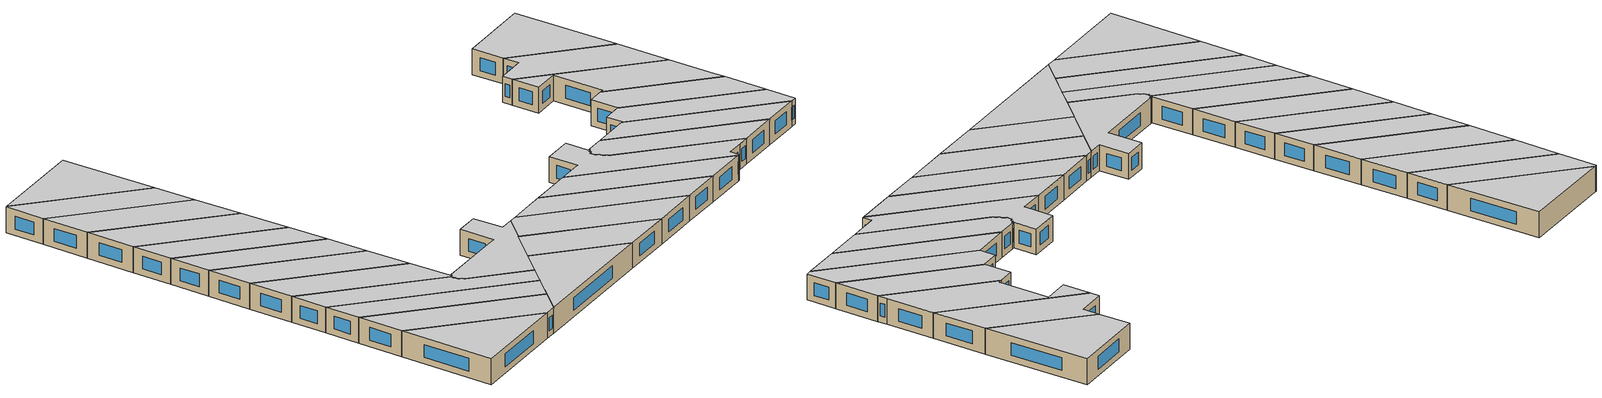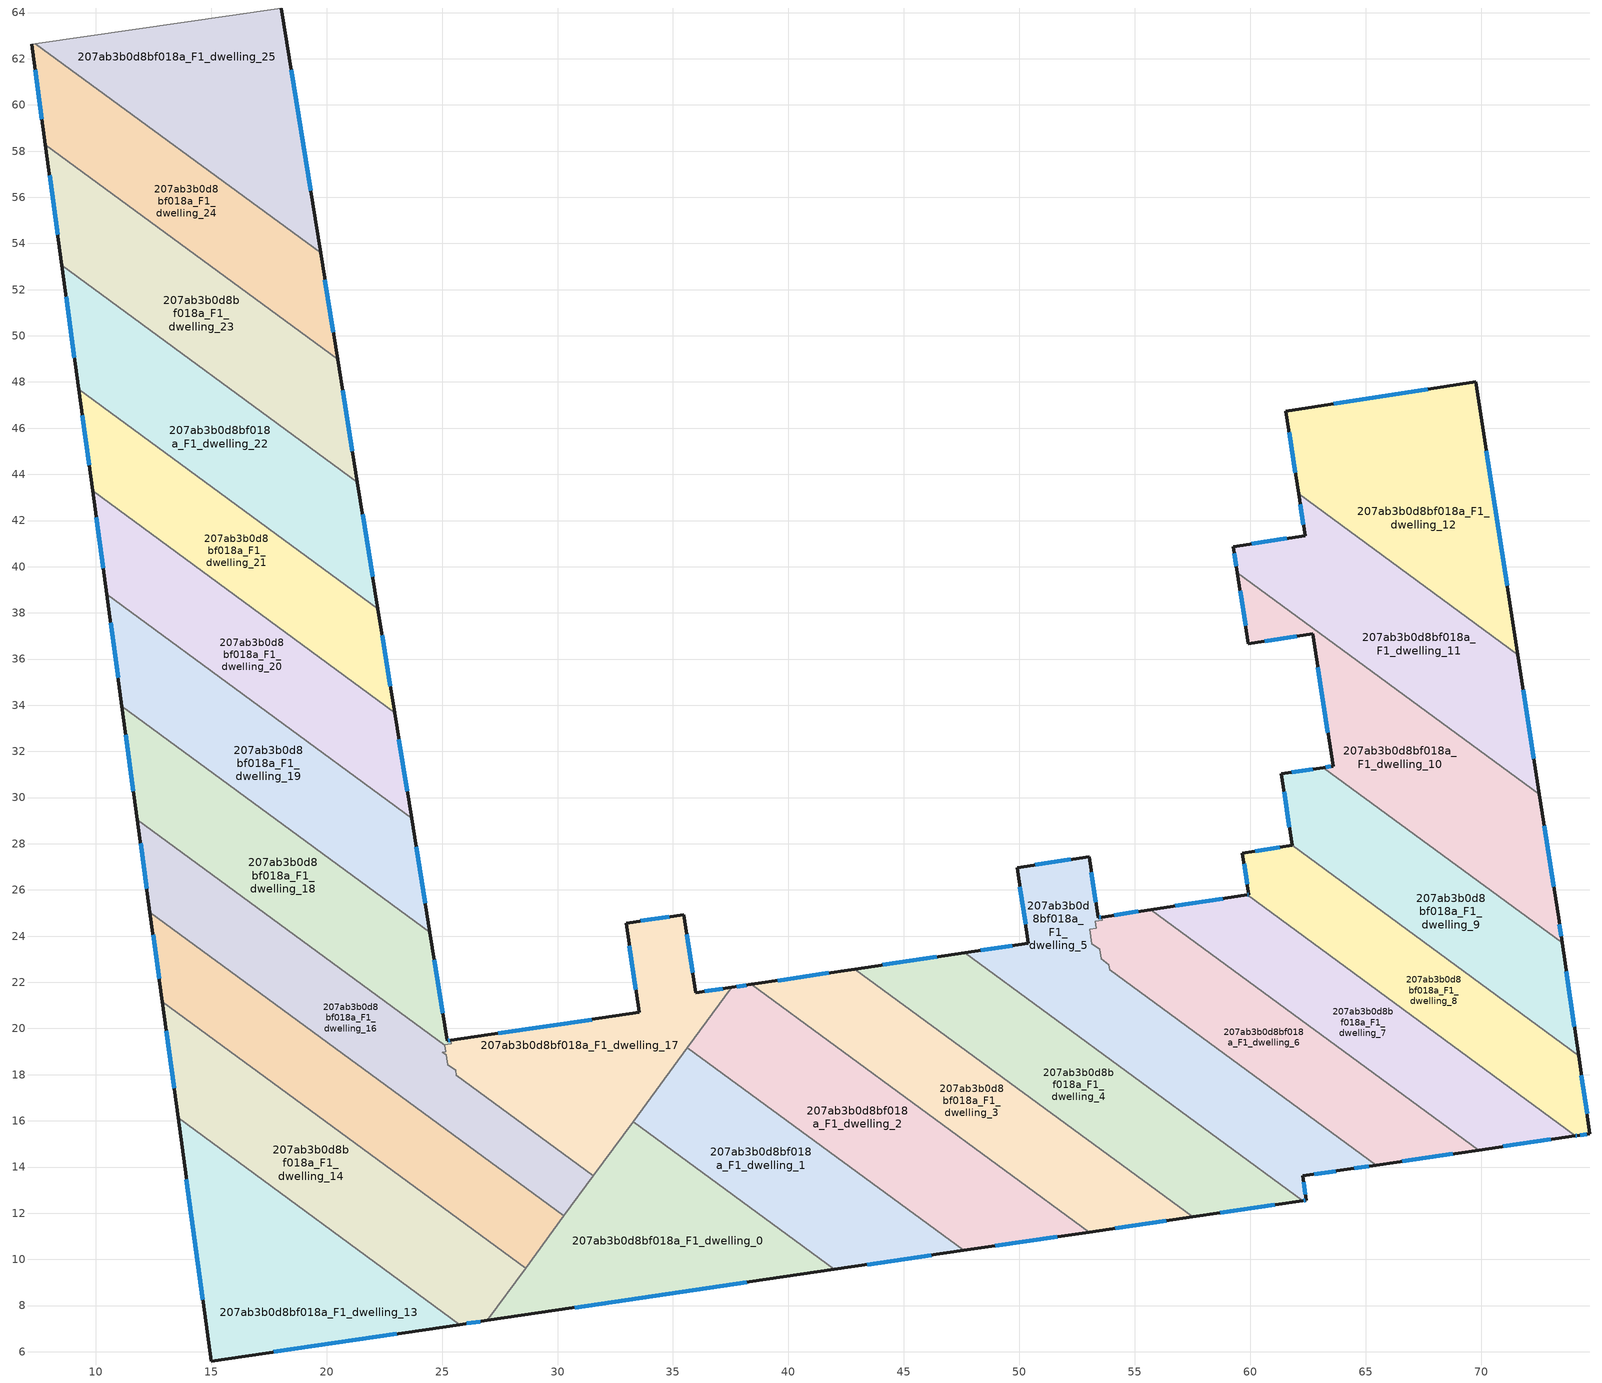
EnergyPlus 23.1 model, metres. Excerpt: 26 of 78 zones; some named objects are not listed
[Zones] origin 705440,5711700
207ab3b0d8bf018a_F1_dwelling_0
 floor to 207ab3b0d8bf018a_F0_dwelling_0 (EU_floor_Construction): 41.99,9.56 26.95,7.35 33.27,15.96 z3
 wall outside (EU_wall_Construction): 26.95,7.35 41.99,9.56 z3:6
 wall to 207ab3b0d8bf018a_F1_dwelling_1 (EU_wall_Construction): 41.99,9.56 33.27,15.96 z3:6
 wall to 207ab3b0d8bf018a_F1_dwelling_17 (EU_wall_Construction): 33.27,15.96 31.55,13.62 z3:6
 wall to 207ab3b0d8bf018a_F1_dwelling_14 (EU_wall_Construction): 28.61,9.62 26.95,7.35 z3:6
 wall to 207ab3b0d8bf018a_F1_dwelling_15 (EU_wall_Construction): 30.28,11.88 28.62,9.62 z3:6
 wall to 207ab3b0d8bf018a_F1_dwelling_16 (EU_wall_Construction): 31.55,13.62 30.28,11.88 z3:6
 window (EU_Window_Construction): 30.76,7.91 38.19,9 z3.76:5.24
 ceiling to 207ab3b0d8bf018a_F2_dwelling_0 (EU_floor_Construction): 41.99,9.56 33.27,15.96 26.95,7.35 z6
207ab3b0d8bf018a_F1_dwelling_1
 floor to 207ab3b0d8bf018a_F0_dwelling_1 (EU_floor_Construction): 47.59,10.38 41.99,9.56 33.27,15.96 35.62,19.17 z3
 wall outside (EU_wall_Construction): 41.99,9.56 47.59,10.38 z3:6
 wall to 207ab3b0d8bf018a_F1_dwelling_2 (EU_wall_Construction): 47.59,10.38 35.62,19.17 z3:6
 wall to 207ab3b0d8bf018a_F1_dwelling_17 (EU_wall_Construction): 35.62,19.17 33.27,15.96 z3:6
 window (EU_Window_Construction): 43.41,9.77 46.18,10.18 z3.76:5.24
 ceiling to 207ab3b0d8bf018a_F2_dwelling_1 (EU_floor_Construction): 47.59,10.38 35.62,19.17 33.27,15.96 41.99,9.56 z6
207ab3b0d8bf018a_F1_dwelling_10
 floor to 207ab3b0d8bf018a_F0_dwelling_10 (EU_floor_Construction): 72.53,30.14 73.35,24.79 73.51,23.71 63.17,31.3 63.59,31.37 62.71,37.1 59.92,36.66 59.45,39.74 z3
 wall outside (EU_wall_Construction): 59.45,39.74 59.92,36.66 62.71,37.1 63.59,31.37 63.17,31.3 / 73.51,23.71 73.35,24.79 72.53,30.14 z3:6
 wall to 207ab3b0d8bf018a_F1_dwelling_11 (EU_wall_Construction): 72.53,30.14 59.45,39.74 z3:6
 wall to 207ab3b0d8bf018a_F1_dwelling_9 (EU_wall_Construction): 63.17,31.3 73.51,23.71 z3:6
 window (EU_Window_Construction): 60.63,36.77 62.01,36.99 / 59.57,38.96 59.8,37.44 / 73.14,26.14 72.74,28.79 / 73.47,23.99 73.39,24.52 / 63.48,31.35 63.28,31.32 / 62.93,35.65 63.37,32.81 z3.76:5.24
 ceiling to 207ab3b0d8bf018a_F2_dwelling_10 (EU_floor_Construction): 73.51,23.71 73.35,24.79 72.53,30.14 59.45,39.74 59.92,36.66 62.71,37.1 63.59,31.37 63.17,31.3 z6
207ab3b0d8bf018a_F1_dwelling_11
 floor to 207ab3b0d8bf018a_F0_dwelling_11 (EU_floor_Construction): 71.59,36.19 72.53,30.14 59.45,39.74 59.27,40.87 62.38,41.35 62.1,43.16 z3
 wall outside (EU_wall_Construction): 62.1,43.16 62.38,41.35 59.27,40.87 59.45,39.74 / 72.53,30.14 71.59,36.19 z3:6
 wall to 207ab3b0d8bf018a_F1_dwelling_12 (EU_wall_Construction): 71.59,36.19 62.1,43.16 z3:6
 window (EU_Window_Construction): 61.59,41.23 60.06,40.99 / 62.17,42.7 62.31,41.81 / 72.29,31.67 71.83,34.66 / 59.32,40.58 59.4,40.03 z3.76:5.24
 ceiling to 207ab3b0d8bf018a_F2_dwelling_11 (EU_floor_Construction): 72.53,30.14 71.59,36.19 62.1,43.16 62.38,41.35 59.27,40.87 59.45,39.74 z6
207ab3b0d8bf018a_F1_dwelling_12
 floor to 207ab3b0d8bf018a_F0_dwelling_12 (EU_floor_Construction): 69.77,48.02 71.59,36.19 62.1,43.16 61.54,46.74 z3
 wall outside (EU_wall_Construction): 71.59,36.19 69.77,48.02 61.54,46.74 62.1,43.16 z3:6
 window (EU_Window_Construction): 67.69,47.69 63.62,47.06 / 71.13,39.18 70.23,45.03 / 61.68,45.83 61.96,44.06 z3.76:5.24
 ceiling to 207ab3b0d8bf018a_F2_dwelling_12 (EU_floor_Construction): 71.59,36.19 69.77,48.02 61.54,46.74 62.1,43.16 z6
207ab3b0d8bf018a_F1_dwelling_13
 floor to 207ab3b0d8bf018a_F0_dwelling_13 (EU_floor_Construction): 25.76,7.18 15,5.6 13.56,16.13 z3
 wall outside (EU_wall_Construction): 13.56,16.13 15,5.6 25.76,7.18 z3:6
 wall to 207ab3b0d8bf018a_F1_dwelling_14 (EU_wall_Construction): 25.76,7.18 13.56,16.13 z3:6
 window (EU_Window_Construction): 17.72,6 23.04,6.78 / 13.93,13.46 14.64,8.26 z3.76:5.24
 ceiling to 207ab3b0d8bf018a_F2_dwelling_13 (EU_floor_Construction): 25.76,7.18 13.56,16.13 15,5.6 z6
207ab3b0d8bf018a_F1_dwelling_14
 floor to 207ab3b0d8bf018a_F0_dwelling_14 (EU_floor_Construction): 28.61,9.62 26.95,7.35 25.76,7.18 13.56,16.13 12.88,21.17 z3
 wall outside (EU_wall_Construction): 25.76,7.18 26.95,7.35 / 12.88,21.17 13.56,16.13 z3:6
 wall to 207ab3b0d8bf018a_F1_dwelling_15 (EU_wall_Construction): 28.61,9.62 12.88,21.17 z3:6
 window (EU_Window_Construction): 26.06,7.22 26.65,7.31 / 13.05,19.89 13.39,17.4 z3.76:5.24
 ceiling to 207ab3b0d8bf018a_F2_dwelling_14 (EU_floor_Construction): 26.95,7.35 28.61,9.62 12.88,21.17 13.56,16.13 25.76,7.18 z6
207ab3b0d8bf018a_F1_dwelling_15
 floor to 207ab3b0d8bf018a_F0_dwelling_15 (EU_floor_Construction): 30.28,11.88 28.61,9.62 12.88,21.17 12.35,25.04 z3
 wall outside (EU_wall_Construction): 12.35,25.04 12.88,21.17 z3:6
 wall to 207ab3b0d8bf018a_F1_dwelling_16 (EU_wall_Construction): 30.28,11.88 12.35,25.04 z3:6
 window (EU_Window_Construction): 12.48,24.06 12.74,22.15 z3.76:5.24
 ceiling to 207ab3b0d8bf018a_F2_dwelling_15 (EU_floor_Construction): 28.61,9.62 30.28,11.88 12.35,25.04 12.88,21.17 z6
207ab3b0d8bf018a_F1_dwelling_16
 floor to 207ab3b0d8bf018a_F0_dwelling_16 (EU_floor_Construction): 25.11,19.27 25.15,19 25.01,18.98 25.17,18.86 25.2,18.71 25.24,18.43 25.59,18.18 25.62,17.97 31.55,13.62 30.28,11.88 12.35,25.04 11.81,29.03 z3
 wall outside (EU_wall_Construction): 11.81,29.03 12.35,25.04 z3:6
 wall to 207ab3b0d8bf018a_F1_dwelling_18 (EU_wall_Construction): 25.11,19.27 11.81,29.03 z3:6
 wall to 207ab3b0d8bf018a_F1_dwelling_17 (EU_wall_Construction): 31.55,13.62 25.62,17.97 25.59,18.18 25.24,18.43 25.2,18.71 25.17,18.86 25.01,18.98 25.15,19 25.11,19.27 z3:6
 window (EU_Window_Construction): 11.94,28.02 12.21,26.05 z3.76:5.24
 ceiling to 207ab3b0d8bf018a_F2_dwelling_16 (EU_floor_Construction): 30.28,11.88 31.55,13.62 25.62,17.97 25.59,18.18 25.24,18.43 25.2,18.71 25.17,18.86 25.01,18.98 25.15,19 25.11,19.27 11.81,29.03 12.35,25.04 z6
207ab3b0d8bf018a_F1_dwelling_17
 floor to 207ab3b0d8bf018a_F0_dwelling_17 (EU_floor_Construction): 35.48,24.94 35.98,21.55 37.54,21.78 31.55,13.62 25.62,17.97 25.59,18.18 25.24,18.43 25.17,18.86 25.01,18.98 25.15,19 25.1,19.29 25.4,19.34 25.38,19.49 33.54,20.69 32.97,24.57 z3
 wall outside (EU_wall_Construction): 37.54,21.78 35.98,21.55 35.48,24.94 32.97,24.57 33.54,20.69 25.38,19.49 z3:6
 wall to 207ab3b0d8bf018a_F1_dwelling_18 (EU_wall_Construction): 25.38,19.49 25.4,19.34 25.1,19.29 25.11,19.27 z3:6
 wall to 207ab3b0d8bf018a_F1_dwelling_2 (EU_wall_Construction): 35.62,19.17 37.54,21.78 z3:6
 window (EU_Window_Construction): 37.15,21.72 36.38,21.61 / 31.48,20.39 27.44,19.79 / 33.12,23.59 33.4,21.67 / 34.84,24.84 33.6,24.66 / 35.85,22.41 35.6,24.08 z3.76:5.24
 ceiling to 207ab3b0d8bf018a_F2_dwelling_17 (EU_floor_Construction): 31.55,13.62 37.54,21.78 35.98,21.55 35.48,24.94 32.97,24.57 33.54,20.69 25.38,19.49 25.4,19.34 25.1,19.29 25.15,19 25.01,18.98 25.17,18.86 25.24,18.43 25.59,18.18 25.62,17.97 z6
207ab3b0d8bf018a_F1_dwelling_18
 floor to 207ab3b0d8bf018a_F0_dwelling_18 (EU_floor_Construction): 24.47,24.17 25.23,19.46 25.38,19.49 25.4,19.34 25.1,19.29 25.11,19.27 11.81,29.03 11.13,33.96 z3
 wall outside (EU_wall_Construction): 25.38,19.49 25.23,19.46 24.47,24.17 / 11.13,33.96 11.81,29.03 z3:6
 wall to 207ab3b0d8bf018a_F1_dwelling_19 (EU_wall_Construction): 24.47,24.17 11.13,33.96 z3:6
 window (EU_Window_Construction): 25.04,20.66 24.66,22.98 / 25.34,19.48 25.27,19.47 / 11.3,32.71 11.64,30.28 z3.76:5.24
 ceiling to 207ab3b0d8bf018a_F2_dwelling_18 (EU_floor_Construction): 25.4,19.34 25.38,19.49 25.23,19.46 24.47,24.17 11.13,33.96 11.81,29.03 25.11,19.27 25.1,19.29 z6
207ab3b0d8bf018a_F1_dwelling_19
 floor to 207ab3b0d8bf018a_F0_dwelling_19 (EU_floor_Construction): 23.68,29.11 24.47,24.17 11.13,33.96 10.47,38.8 z3
 wall outside (EU_wall_Construction): 24.47,24.17 23.68,29.11 / 10.47,38.8 11.13,33.96 z3:6
 wall to 207ab3b0d8bf018a_F1_dwelling_20 (EU_wall_Construction): 23.68,29.11 10.47,38.8 z3:6
 window (EU_Window_Construction): 24.27,25.42 23.88,27.86 / 10.64,37.57 10.97,35.18 z3.76:5.24
 ceiling to 207ab3b0d8bf018a_F2_dwelling_19 (EU_floor_Construction): 24.47,24.17 23.68,29.11 10.47,38.8 11.13,33.96 z6
207ab3b0d8bf018a_F1_dwelling_2
 floor to 207ab3b0d8bf018a_F0_dwelling_2 (EU_floor_Construction): 53.02,11.18 47.59,10.38 35.62,19.17 37.54,21.78 38.4,21.91 z3
 wall outside (EU_wall_Construction): 38.4,21.91 37.54,21.78 / 47.59,10.38 53.02,11.18 z3:6
 wall to 207ab3b0d8bf018a_F1_dwelling_3 (EU_wall_Construction): 53.02,11.18 38.4,21.91 z3:6
 window (EU_Window_Construction): 38.18,21.88 37.76,21.81 / 48.96,10.59 51.65,10.98 z3.76:5.24
 ceiling to 207ab3b0d8bf018a_F2_dwelling_2 (EU_floor_Construction): 53.02,11.18 38.4,21.91 37.54,21.78 35.62,19.17 47.59,10.38 z6
207ab3b0d8bf018a_F1_dwelling_20
 floor to 207ab3b0d8bf018a_F0_dwelling_20 (EU_floor_Construction): 22.94,33.68 23.68,29.11 10.47,38.8 9.86,43.28 z3
 wall outside (EU_wall_Construction): 9.86,43.28 10.47,38.8 / 23.68,29.11 22.94,33.68 z3:6
 wall to 207ab3b0d8bf018a_F1_dwelling_21 (EU_wall_Construction): 22.94,33.68 9.86,43.28 z3:6
 window (EU_Window_Construction): 10.02,42.15 10.32,39.93 / 23.49,30.27 23.13,32.52 z3.76:5.24
 ceiling to 207ab3b0d8bf018a_F2_dwelling_20 (EU_floor_Construction): 23.68,29.11 22.94,33.68 9.86,43.28 10.47,38.8 z6
207ab3b0d8bf018a_F1_dwelling_21
 floor to 207ab3b0d8bf018a_F0_dwelling_21 (EU_floor_Construction): 22.22,38.17 22.94,33.68 9.86,43.28 9.26,47.68 z3
 wall outside (EU_wall_Construction): 22.94,33.68 22.22,38.17 / 9.26,47.68 9.86,43.28 z3:6
 wall to 207ab3b0d8bf018a_F1_dwelling_22 (EU_wall_Construction): 22.22,38.17 9.26,47.68 z3:6
 window (EU_Window_Construction): 22.76,34.82 22.4,37.04 / 9.41,46.57 9.71,44.39 z3.76:5.24
 ceiling to 207ab3b0d8bf018a_F2_dwelling_21 (EU_floor_Construction): 22.94,33.68 22.22,38.17 9.26,47.68 9.86,43.28 z6
207ab3b0d8bf018a_F1_dwelling_22
 floor to 207ab3b0d8bf018a_F0_dwelling_22 (EU_floor_Construction): 21.33,43.66 22.22,38.17 9.26,47.68 8.53,53.06 z3
 wall outside (EU_wall_Construction): 8.53,53.06 9.26,47.68 / 22.22,38.17 21.33,43.66 z3:6
 wall to 207ab3b0d8bf018a_F1_dwelling_23 (EU_wall_Construction): 21.33,43.66 8.53,53.06 z3:6
 window (EU_Window_Construction): 8.71,51.7 9.08,49.04 / 21.99,39.56 21.56,42.28 z3.76:5.24
 ceiling to 207ab3b0d8bf018a_F2_dwelling_22 (EU_floor_Construction): 22.22,38.17 21.33,43.66 8.53,53.06 9.26,47.68 z6
207ab3b0d8bf018a_F1_dwelling_23
 floor to 207ab3b0d8bf018a_F0_dwelling_23 (EU_floor_Construction): 20.48,48.98 21.33,43.66 8.53,53.06 7.82,58.27 z3
 wall outside (EU_wall_Construction): 7.82,58.27 8.53,53.06 / 21.33,43.66 20.48,48.98 z3:6
 wall to 207ab3b0d8bf018a_F1_dwelling_24 (EU_wall_Construction): 20.48,48.98 7.82,58.27 z3:6
 window (EU_Window_Construction): 8,56.95 8.35,54.38 / 21.12,45.01 20.7,47.63 z3.76:5.24
 ceiling to 207ab3b0d8bf018a_F2_dwelling_23 (EU_floor_Construction): 21.33,43.66 20.48,48.98 7.82,58.27 8.53,53.06 z6
207ab3b0d8bf018a_F1_dwelling_24
 floor to 207ab3b0d8bf018a_F0_dwelling_24 (EU_floor_Construction): 19.74,53.59 20.48,48.98 7.82,58.27 7.22,62.63 7.38,62.66 z3
 wall outside (EU_wall_Construction): 20.48,48.98 19.74,53.59 / 7.22,62.63 7.82,58.27 z3:6
 wall adiabatic (EU_wall_Construction): 7.38,62.66 7.22,62.63 z3:6
 wall to 207ab3b0d8bf018a_F1_dwelling_25 (EU_wall_Construction): 19.74,53.59 7.38,62.66 z3:6
 window (EU_Window_Construction): 20.29,50.14 19.93,52.43 / 7.37,61.53 7.67,59.37 z3.76:5.24
 ceiling to 207ab3b0d8bf018a_F2_dwelling_24 (EU_floor_Construction): 20.48,48.98 19.74,53.59 7.38,62.66 7.22,62.63 7.82,58.27 z6
207ab3b0d8bf018a_F1_dwelling_25
 floor to 207ab3b0d8bf018a_F0_dwelling_25 (EU_floor_Construction): 18.03,64.2 19.74,53.59 7.38,62.66 z3
 wall outside (EU_wall_Construction): 19.74,53.59 18.03,64.2 z3:6
 wall adiabatic (EU_wall_Construction): 18.03,64.2 7.38,62.66 z3:6
 window (EU_Window_Construction): 19.31,56.27 18.46,61.52 z3.76:5.24
 ceiling to 207ab3b0d8bf018a_F2_dwelling_25 (EU_floor_Construction): 19.74,53.59 18.03,64.2 7.38,62.66 z6
207ab3b0d8bf018a_F1_dwelling_3
 floor to 207ab3b0d8bf018a_F0_dwelling_3 (EU_floor_Construction): 57.51,11.84 53.02,11.18 38.4,21.91 42.88,22.57 z3
 wall outside (EU_wall_Construction): 53.02,11.18 57.51,11.84 / 42.88,22.57 38.4,21.91 z3:6
 wall to 207ab3b0d8bf018a_F1_dwelling_4 (EU_wall_Construction): 57.51,11.84 42.88,22.57 z3:6
 window (EU_Window_Construction): 54.15,11.35 56.37,11.67 / 41.75,22.41 39.53,22.08 z3.76:5.24
 ceiling to 207ab3b0d8bf018a_F2_dwelling_3 (EU_floor_Construction): 57.51,11.84 42.88,22.57 38.4,21.91 53.02,11.18 z6
207ab3b0d8bf018a_F1_dwelling_4
 floor to 207ab3b0d8bf018a_F0_dwelling_4 (EU_floor_Construction): 62.27,12.54 57.51,11.84 42.88,22.57 47.63,23.28 z3
 wall outside (EU_wall_Construction): 57.51,11.84 62.27,12.54 / 47.63,23.28 42.88,22.57 z3:6
 wall to 207ab3b0d8bf018a_F1_dwelling_5 (EU_wall_Construction): 62.27,12.54 47.63,23.28 z3:6
 window (EU_Window_Construction): 58.71,12.02 61.07,12.36 / 46.43,23.1 44.08,22.75 z3.76:5.24
 ceiling to 207ab3b0d8bf018a_F2_dwelling_4 (EU_floor_Construction): 62.27,12.54 47.63,23.28 42.88,22.57 57.51,11.84 z6
207ab3b0d8bf018a_F1_dwelling_5
 floor to 207ab3b0d8bf018a_F0_dwelling_5 (EU_floor_Construction): 53.57,24.83 53.59,24.68 53.3,24.63 53.34,24.34 53.04,24.29 53.14,23.68 53.48,23.43 53.54,23.01 53.88,22.76 53.92,22.55 65.46,14.08 64.19,13.89 62.28,13.62 62.44,12.56 62.27,12.54 47.63,23.28 50.4,23.69 49.9,26.97 53.02,27.44 53.42,24.8 z3
 wall outside (EU_wall_Construction): 53.57,24.83 53.42,24.8 53.02,27.44 49.9,26.97 50.4,23.69 47.63,23.28 / 62.27,12.54 62.44,12.56 62.28,13.62 64.19,13.89 65.46,14.08 z3:6
 wall to 207ab3b0d8bf018a_F1_dwelling_6 (EU_wall_Construction): 65.46,14.08 53.92,22.55 53.88,22.76 53.54,23.01 53.48,23.43 53.14,23.68 53.04,24.29 53.34,24.34 53.3,24.63 53.59,24.68 53.57,24.83 z3:6
 window (EU_Window_Construction): 50.03,26.14 50.27,24.52 / 52.23,27.32 50.69,27.09 / 53.32,25.47 53.12,26.77 / 53.53,24.82 53.46,24.81 / 64.51,13.94 65.14,14.03 / 62.76,13.69 63.71,13.82 / 62.4,12.83 62.32,13.35 / 62.31,12.55 62.39,12.56 / 49.7,23.59 48.33,23.39 z3.76:5.24
 ceiling to 207ab3b0d8bf018a_F2_dwelling_5 (EU_floor_Construction): 65.46,14.08 53.92,22.55 53.88,22.76 53.54,23.01 53.48,23.43 53.14,23.68 53.04,24.29 53.34,24.34 53.3,24.63 53.59,24.68 53.57,24.83 53.42,24.8 53.02,27.44 49.9,26.97 50.4,23.69 47.63,23.28 62.27,12.54 62.44,12.56 62.28,13.62 64.19,13.89 z6
207ab3b0d8bf018a_F1_dwelling_6
 floor to 207ab3b0d8bf018a_F0_dwelling_6 (EU_floor_Construction): 69.89,14.73 65.46,14.08 53.92,22.55 53.88,22.76 53.54,23.01 53.48,23.43 53.14,23.68 53.04,24.29 53.34,24.34 53.3,24.63 53.59,24.68 53.57,24.83 55.7,25.15 z3
 wall outside (EU_wall_Construction): 55.7,25.15 53.57,24.83 / 65.46,14.08 69.89,14.73 z3:6
 wall to 207ab3b0d8bf018a_F1_dwelling_7 (EU_wall_Construction): 69.89,14.73 55.7,25.15 z3:6
 window (EU_Window_Construction): 55.16,25.07 54.11,24.91 / 66.58,14.25 68.77,14.57 z3.76:5.24
 ceiling to 207ab3b0d8bf018a_F2_dwelling_6 (EU_floor_Construction): 69.89,14.73 55.7,25.15 53.57,24.83 53.59,24.68 53.3,24.63 53.34,24.34 53.04,24.29 53.14,23.68 53.48,23.43 53.54,23.01 53.88,22.76 53.92,22.55 65.46,14.08 z6
207ab3b0d8bf018a_F1_dwelling_7
 floor to 207ab3b0d8bf018a_F0_dwelling_7 (EU_floor_Construction): 74.08,15.35 69.89,14.73 55.7,25.15 59.87,25.78 z3
 wall outside (EU_wall_Construction): 59.87,25.78 55.7,25.15 / 69.89,14.73 74.08,15.35 z3:6
 wall to 207ab3b0d8bf018a_F1_dwelling_8 (EU_wall_Construction): 74.08,15.35 59.87,25.78 z3:6
 window (EU_Window_Construction): 58.82,25.62 56.75,25.31 / 70.95,14.89 73.02,15.2 z3.76:5.24
 ceiling to 207ab3b0d8bf018a_F2_dwelling_7 (EU_floor_Construction): 74.08,15.35 59.87,25.78 55.7,25.15 69.89,14.73 z6
207ab3b0d8bf018a_F1_dwelling_8
 floor to 207ab3b0d8bf018a_F0_dwelling_8 (EU_floor_Construction): 74.22,18.83 74.71,15.45 74.15,15.36 74.08,15.35 59.87,25.78 59.94,25.79 59.67,27.6 61.82,27.93 z3
 wall outside (EU_wall_Construction): 61.82,27.93 59.67,27.6 59.94,25.79 59.87,25.78 / 74.08,15.35 74.15,15.36 74.71,15.45 74.22,18.83 z3:6
 wall to 207ab3b0d8bf018a_F1_dwelling_9 (EU_wall_Construction): 74.22,18.83 61.82,27.93 z3:6
 window (EU_Window_Construction): 61.27,27.85 60.21,27.68 / 74.59,16.3 74.35,17.97 / 74.3,15.38 74.57,15.42 / 74.1,15.36 74.14,15.36 / 59.92,25.79 59.89,25.79 / 59.73,27.14 59.87,26.25 z3.76:5.24
 ceiling to 207ab3b0d8bf018a_F2_dwelling_8 (EU_floor_Construction): 74.71,15.45 74.22,18.83 61.82,27.93 59.67,27.6 59.94,25.79 59.87,25.78 74.08,15.35 74.15,15.36 z6
207ab3b0d8bf018a_F1_dwelling_9
 floor to 207ab3b0d8bf018a_F0_dwelling_9 (EU_floor_Construction): 73.51,23.71 74.22,18.83 61.82,27.93 61.35,31.03 63.17,31.3 z3
 wall outside (EU_wall_Construction): 63.17,31.3 61.35,31.03 61.82,27.93 / 74.22,18.83 73.51,23.71 z3:6
 window (EU_Window_Construction): 61.47,30.25 61.7,28.71 / 62.71,31.23 61.81,31.1 / 74.04,20.06 73.69,22.48 z3.76:5.24
 ceiling to 207ab3b0d8bf018a_F2_dwelling_9 (EU_floor_Construction): 74.22,18.83 73.51,23.71 63.17,31.3 61.35,31.03 61.82,27.93 z6
[Building]
EU S2 Campaign: North Axis=0; Terrain=City; Solar Distribution=FullExterior
[Site:Location]
London: Latitude=51.5; Longitude=-0.5; Time Zone=0; Elevation=25
[SizingPeriod:WeatherFileDays]
AnnualSizingPeriod: Begin Month=1; Begin Day of Month=1; End Month=12; End Day of Month=31; Day of Week for Start Day=Monday; Use Weather File Daylight Saving Period=No; Use Weather File Rain and Snow Indicators=No
[MATERIAL]
EU_InternalMass_Material: Roughness=MediumRough; Thickness=0.1; Conductivity=1; Density=1800; Specific Heat=900; Thermal Absorptance=0.9; Solar Absorptance=0.7; Visible Absorptance=0.7
[MATERIAL:NOMASS] Roughness=MediumRough; Thermal Absorptance=0.9; Solar Absorptance=0.7; Visible Absorptance=0.7
Name | Thermal Resistance
EU_wall_NoMass | 0.655885
EU_floor_NoMass | 2.16442
[WINDOWMATERIAL:SIMPLEGLAZINGSYSTEM]
EU_Window_SimpleGlazing: UFactor=2.91071; Solar Heat Gain Coefficient=0.76; Visible Transmittance=0.76
[CONSTRUCTION]
EU_wall_Construction: EU_wall_NoMass
EU_floor_Construction: EU_floor_NoMass
EU_Window_Construction: EU_Window_SimpleGlazing
EU_InternalMass_Construction: EU_InternalMass_Material
[ZONE] Type=1; Multiplier=1; Ceiling Height=autocalculate; Floor Area=autocalculate; Part of Total Floor Area=Yes
Name | Volume
207ab3b0d8bf018a_F1_dwelling_0 | 173.32
207ab3b0d8bf018a_F1_dwelling_1 | 153.036
207ab3b0d8bf018a_F1_dwelling_10 | 183.527
207ab3b0d8bf018a_F1_dwelling_11 | 178.338
207ab3b0d8bf018a_F1_dwelling_12 | 194.531
207ab3b0d8bf018a_F1_dwelling_13 | 173.325
207ab3b0d8bf018a_F1_dwelling_14 | 193.647
207ab3b0d8bf018a_F1_dwelling_15 | 176.166
207ab3b0d8bf018a_F1_dwelling_16 | 187.249
207ab3b0d8bf018a_F1_dwelling_17 | 164.152
207ab3b0d8bf018a_F1_dwelling_18 | 178.332
207ab3b0d8bf018a_F1_dwelling_19 | 173.366
207ab3b0d8bf018a_F1_dwelling_2 | 193.645
207ab3b0d8bf018a_F1_dwelling_20 | 158.97
207ab3b0d8bf018a_F1_dwelling_21 | 154.747
207ab3b0d8bf018a_F1_dwelling_22 | 187.066
207ab3b0d8bf018a_F1_dwelling_23 | 179.052
207ab3b0d8bf018a_F1_dwelling_24 | 153.836
207ab3b0d8bf018a_F1_dwelling_25 | 173.323
207ab3b0d8bf018a_F1_dwelling_3 | 173.315
207ab3b0d8bf018a_F1_dwelling_4 | 184.244
207ab3b0d8bf018a_F1_dwelling_5 | 191.914
207ab3b0d8bf018a_F1_dwelling_6 | 160.638
207ab3b0d8bf018a_F1_dwelling_7 | 157.442
207ab3b0d8bf018a_F1_dwelling_8 | 151.834
207ab3b0d8bf018a_F1_dwelling_9 | 157.537
[INTERNALMASS] Construction=EU_InternalMass_Construction
Name | Zone or ZoneList | Surface Area
207ab3b0d8bf018a_F1_dwelling_0_EU_InternalMass | 207ab3b0d8bf018a_F1_dwelling_0 | 57.7733
207ab3b0d8bf018a_F1_dwelling_1_EU_InternalMass | 207ab3b0d8bf018a_F1_dwelling_1 | 51.0119
207ab3b0d8bf018a_F1_dwelling_2_EU_InternalMass | 207ab3b0d8bf018a_F1_dwelling_2 | 64.5482
207ab3b0d8bf018a_F1_dwelling_3_EU_InternalMass | 207ab3b0d8bf018a_F1_dwelling_3 | 57.7717
207ab3b0d8bf018a_F1_dwelling_4_EU_InternalMass | 207ab3b0d8bf018a_F1_dwelling_4 | 61.4131
207ab3b0d8bf018a_F1_dwelling_5_EU_InternalMass | 207ab3b0d8bf018a_F1_dwelling_5 | 63.971
207ab3b0d8bf018a_F1_dwelling_6_EU_InternalMass | 207ab3b0d8bf018a_F1_dwelling_6 | 53.5451
207ab3b0d8bf018a_F1_dwelling_7_EU_InternalMass | 207ab3b0d8bf018a_F1_dwelling_7 | 52.4696
207ab3b0d8bf018a_F1_dwelling_8_EU_InternalMass | 207ab3b0d8bf018a_F1_dwelling_8 | 50.6204
207ab3b0d8bf018a_F1_dwelling_9_EU_InternalMass | 207ab3b0d8bf018a_F1_dwelling_9 | 52.5061
207ab3b0d8bf018a_F1_dwelling_10_EU_InternalMass | 207ab3b0d8bf018a_F1_dwelling_10 | 61.1782
207ab3b0d8bf018a_F1_dwelling_11_EU_InternalMass | 207ab3b0d8bf018a_F1_dwelling_11 | 59.4408
207ab3b0d8bf018a_F1_dwelling_12_EU_InternalMass | 207ab3b0d8bf018a_F1_dwelling_12 | 64.8443
207ab3b0d8bf018a_F1_dwelling_13_EU_InternalMass | 207ab3b0d8bf018a_F1_dwelling_13 | 57.7752
207ab3b0d8bf018a_F1_dwelling_14_EU_InternalMass | 207ab3b0d8bf018a_F1_dwelling_14 | 64.5481
207ab3b0d8bf018a_F1_dwelling_15_EU_InternalMass | 207ab3b0d8bf018a_F1_dwelling_15 | 58.7206
207ab3b0d8bf018a_F1_dwelling_16_EU_InternalMass | 207ab3b0d8bf018a_F1_dwelling_16 | 62.416
207ab3b0d8bf018a_F1_dwelling_17_EU_InternalMass | 207ab3b0d8bf018a_F1_dwelling_17 | 54.7148
207ab3b0d8bf018a_F1_dwelling_18_EU_InternalMass | 207ab3b0d8bf018a_F1_dwelling_18 | 59.4446
207ab3b0d8bf018a_F1_dwelling_19_EU_InternalMass | 207ab3b0d8bf018a_F1_dwelling_19 | 57.7896
207ab3b0d8bf018a_F1_dwelling_20_EU_InternalMass | 207ab3b0d8bf018a_F1_dwelling_20 | 52.9889
207ab3b0d8bf018a_F1_dwelling_21_EU_InternalMass | 207ab3b0d8bf018a_F1_dwelling_21 | 51.5816
207ab3b0d8bf018a_F1_dwelling_22_EU_InternalMass | 207ab3b0d8bf018a_F1_dwelling_22 | 62.3553
207ab3b0d8bf018a_F1_dwelling_23_EU_InternalMass | 207ab3b0d8bf018a_F1_dwelling_23 | 59.6837
207ab3b0d8bf018a_F1_dwelling_24_EU_InternalMass | 207ab3b0d8bf018a_F1_dwelling_24 | 51.2786
207ab3b0d8bf018a_F1_dwelling_25_EU_InternalMass | 207ab3b0d8bf018a_F1_dwelling_25 | 57.7746
[OTHEREQUIPMENT] Fuel Type=Electricity; Design Level Calculation Method=Watts/Area; Power per Zone Floor Area=1; Fraction Latent=0; Fraction Radiant=0; Fraction Lost=0; Carbon Dioxide Generation Rate=0; EndUse Subcategory=EU_Step8_InternalGains
Name | Zone or ZoneList or Space or SpaceList | Schedule
EU_Step8_InternalGain_207ab3b0d8bf018a_F1_dwelling_0_f000 | 207ab3b0d8bf018a_F1_dwelling_0 | EU_Step8_GainSchedule_207ab3b0d8bf018a_F1_dwelling_0_f000
EU_Step8_InternalGain_207ab3b0d8bf018a_F1_dwelling_1_f000 | 207ab3b0d8bf018a_F1_dwelling_1 | EU_Step8_GainSchedule_207ab3b0d8bf018a_F1_dwelling_1_f000
EU_Step8_InternalGain_207ab3b0d8bf018a_F1_dwelling_2_f000 | 207ab3b0d8bf018a_F1_dwelling_2 | EU_Step8_GainSchedule_207ab3b0d8bf018a_F1_dwelling_2_f000
EU_Step8_InternalGain_207ab3b0d8bf018a_F1_dwelling_3_f000 | 207ab3b0d8bf018a_F1_dwelling_3 | EU_Step8_GainSchedule_207ab3b0d8bf018a_F1_dwelling_3_f000
EU_Step8_InternalGain_207ab3b0d8bf018a_F1_dwelling_4_f000 | 207ab3b0d8bf018a_F1_dwelling_4 | EU_Step8_GainSchedule_207ab3b0d8bf018a_F1_dwelling_4_f000
EU_Step8_InternalGain_207ab3b0d8bf018a_F1_dwelling_5_f000 | 207ab3b0d8bf018a_F1_dwelling_5 | EU_Step8_GainSchedule_207ab3b0d8bf018a_F1_dwelling_5_f000
EU_Step8_InternalGain_207ab3b0d8bf018a_F1_dwelling_6_f000 | 207ab3b0d8bf018a_F1_dwelling_6 | EU_Step8_GainSchedule_207ab3b0d8bf018a_F1_dwelling_6_f000
EU_Step8_InternalGain_207ab3b0d8bf018a_F1_dwelling_7_f000 | 207ab3b0d8bf018a_F1_dwelling_7 | EU_Step8_GainSchedule_207ab3b0d8bf018a_F1_dwelling_7_f000
EU_Step8_InternalGain_207ab3b0d8bf018a_F1_dwelling_8_f000 | 207ab3b0d8bf018a_F1_dwelling_8 | EU_Step8_GainSchedule_207ab3b0d8bf018a_F1_dwelling_8_f000
EU_Step8_InternalGain_207ab3b0d8bf018a_F1_dwelling_9_f000 | 207ab3b0d8bf018a_F1_dwelling_9 | EU_Step8_GainSchedule_207ab3b0d8bf018a_F1_dwelling_9_f000
EU_Step8_InternalGain_207ab3b0d8bf018a_F1_dwelling_10_f000 | 207ab3b0d8bf018a_F1_dwelling_10 | EU_Step8_GainSchedule_207ab3b0d8bf018a_F1_dwelling_10_f000
EU_Step8_InternalGain_207ab3b0d8bf018a_F1_dwelling_11_f000 | 207ab3b0d8bf018a_F1_dwelling_11 | EU_Step8_GainSchedule_207ab3b0d8bf018a_F1_dwelling_11_f000
EU_Step8_InternalGain_207ab3b0d8bf018a_F1_dwelling_12_f000 | 207ab3b0d8bf018a_F1_dwelling_12 | EU_Step8_GainSchedule_207ab3b0d8bf018a_F1_dwelling_12_f000
EU_Step8_InternalGain_207ab3b0d8bf018a_F1_dwelling_13_f000 | 207ab3b0d8bf018a_F1_dwelling_13 | EU_Step8_GainSchedule_207ab3b0d8bf018a_F1_dwelling_13_f000
EU_Step8_InternalGain_207ab3b0d8bf018a_F1_dwelling_14_f000 | 207ab3b0d8bf018a_F1_dwelling_14 | EU_Step8_GainSchedule_207ab3b0d8bf018a_F1_dwelling_14_f000
EU_Step8_InternalGain_207ab3b0d8bf018a_F1_dwelling_15_f000 | 207ab3b0d8bf018a_F1_dwelling_15 | EU_Step8_GainSchedule_207ab3b0d8bf018a_F1_dwelling_15_f000
EU_Step8_InternalGain_207ab3b0d8bf018a_F1_dwelling_16_f000 | 207ab3b0d8bf018a_F1_dwelling_16 | EU_Step8_GainSchedule_207ab3b0d8bf018a_F1_dwelling_16_f000
EU_Step8_InternalGain_207ab3b0d8bf018a_F1_dwelling_17_f000 | 207ab3b0d8bf018a_F1_dwelling_17 | EU_Step8_GainSchedule_207ab3b0d8bf018a_F1_dwelling_17_f000
EU_Step8_InternalGain_207ab3b0d8bf018a_F1_dwelling_18_f000 | 207ab3b0d8bf018a_F1_dwelling_18 | EU_Step8_GainSchedule_207ab3b0d8bf018a_F1_dwelling_18_f000
EU_Step8_InternalGain_207ab3b0d8bf018a_F1_dwelling_19_f000 | 207ab3b0d8bf018a_F1_dwelling_19 | EU_Step8_GainSchedule_207ab3b0d8bf018a_F1_dwelling_19_f000
EU_Step8_InternalGain_207ab3b0d8bf018a_F1_dwelling_20_f000 | 207ab3b0d8bf018a_F1_dwelling_20 | EU_Step8_GainSchedule_207ab3b0d8bf018a_F1_dwelling_20_f000
EU_Step8_InternalGain_207ab3b0d8bf018a_F1_dwelling_21_f000 | 207ab3b0d8bf018a_F1_dwelling_21 | EU_Step8_GainSchedule_207ab3b0d8bf018a_F1_dwelling_21_f000
EU_Step8_InternalGain_207ab3b0d8bf018a_F1_dwelling_22_f000 | 207ab3b0d8bf018a_F1_dwelling_22 | EU_Step8_GainSchedule_207ab3b0d8bf018a_F1_dwelling_22_f000
EU_Step8_InternalGain_207ab3b0d8bf018a_F1_dwelling_23_f000 | 207ab3b0d8bf018a_F1_dwelling_23 | EU_Step8_GainSchedule_207ab3b0d8bf018a_F1_dwelling_23_f000
EU_Step8_InternalGain_207ab3b0d8bf018a_F1_dwelling_24_f000 | 207ab3b0d8bf018a_F1_dwelling_24 | EU_Step8_GainSchedule_207ab3b0d8bf018a_F1_dwelling_24_f000
EU_Step8_InternalGain_207ab3b0d8bf018a_F1_dwelling_25_f000 | 207ab3b0d8bf018a_F1_dwelling_25 | EU_Step8_GainSchedule_207ab3b0d8bf018a_F1_dwelling_25_f000
[ZONEVENTILATION:DESIGNFLOWRATE] Schedule=EU_AlwaysOn; Design Flow Rate Calculation Method=AirChanges/Hour; Air Changes per Hour=0.462017; Ventilation Type=Natural; Fan Pressure Rise=0; Fan Total Efficiency=1; Constant Term Coefficient=1; Temperature Term Coefficient=0; Velocity Term Coefficient=0; Velocity Squared Term Coefficient=0; Minimum Indoor Temperature=-100; Maximum Indoor Temperature=100; Delta Temperature=-100; Minimum Outdoor Temperature=-100; Maximum Outdoor Temperature=100; Maximum Wind Speed=40
Name | Zone or ZoneList or Space or SpaceList
EU_ConstantAir_207ab3b0d8bf018a_F1_dwelling_0 | 207ab3b0d8bf018a_F1_dwelling_0
EU_ConstantAir_207ab3b0d8bf018a_F1_dwelling_1 | 207ab3b0d8bf018a_F1_dwelling_1
EU_ConstantAir_207ab3b0d8bf018a_F1_dwelling_2 | 207ab3b0d8bf018a_F1_dwelling_2
EU_ConstantAir_207ab3b0d8bf018a_F1_dwelling_3 | 207ab3b0d8bf018a_F1_dwelling_3
EU_ConstantAir_207ab3b0d8bf018a_F1_dwelling_4 | 207ab3b0d8bf018a_F1_dwelling_4
EU_ConstantAir_207ab3b0d8bf018a_F1_dwelling_5 | 207ab3b0d8bf018a_F1_dwelling_5
EU_ConstantAir_207ab3b0d8bf018a_F1_dwelling_6 | 207ab3b0d8bf018a_F1_dwelling_6
EU_ConstantAir_207ab3b0d8bf018a_F1_dwelling_7 | 207ab3b0d8bf018a_F1_dwelling_7
EU_ConstantAir_207ab3b0d8bf018a_F1_dwelling_8 | 207ab3b0d8bf018a_F1_dwelling_8
EU_ConstantAir_207ab3b0d8bf018a_F1_dwelling_9 | 207ab3b0d8bf018a_F1_dwelling_9
EU_ConstantAir_207ab3b0d8bf018a_F1_dwelling_10 | 207ab3b0d8bf018a_F1_dwelling_10
EU_ConstantAir_207ab3b0d8bf018a_F1_dwelling_11 | 207ab3b0d8bf018a_F1_dwelling_11
EU_ConstantAir_207ab3b0d8bf018a_F1_dwelling_12 | 207ab3b0d8bf018a_F1_dwelling_12
EU_ConstantAir_207ab3b0d8bf018a_F1_dwelling_13 | 207ab3b0d8bf018a_F1_dwelling_13
EU_ConstantAir_207ab3b0d8bf018a_F1_dwelling_14 | 207ab3b0d8bf018a_F1_dwelling_14
EU_ConstantAir_207ab3b0d8bf018a_F1_dwelling_15 | 207ab3b0d8bf018a_F1_dwelling_15
EU_ConstantAir_207ab3b0d8bf018a_F1_dwelling_16 | 207ab3b0d8bf018a_F1_dwelling_16
EU_ConstantAir_207ab3b0d8bf018a_F1_dwelling_17 | 207ab3b0d8bf018a_F1_dwelling_17
EU_ConstantAir_207ab3b0d8bf018a_F1_dwelling_18 | 207ab3b0d8bf018a_F1_dwelling_18
EU_ConstantAir_207ab3b0d8bf018a_F1_dwelling_19 | 207ab3b0d8bf018a_F1_dwelling_19
EU_ConstantAir_207ab3b0d8bf018a_F1_dwelling_20 | 207ab3b0d8bf018a_F1_dwelling_20
EU_ConstantAir_207ab3b0d8bf018a_F1_dwelling_21 | 207ab3b0d8bf018a_F1_dwelling_21
EU_ConstantAir_207ab3b0d8bf018a_F1_dwelling_22 | 207ab3b0d8bf018a_F1_dwelling_22
EU_ConstantAir_207ab3b0d8bf018a_F1_dwelling_23 | 207ab3b0d8bf018a_F1_dwelling_23
EU_ConstantAir_207ab3b0d8bf018a_F1_dwelling_24 | 207ab3b0d8bf018a_F1_dwelling_24
EU_ConstantAir_207ab3b0d8bf018a_F1_dwelling_25 | 207ab3b0d8bf018a_F1_dwelling_25
[HVACTEMPLATE:ZONE:IDEALLOADSAIRSYSTEM] System Availability Schedule=EU_AlwaysOn; Maximum Heating Supply Air Temperature=50; Minimum Cooling Supply Air Temperature=13; Maximum Heating Supply Air Humidity Ratio=0.0156; Minimum Cooling Supply Air Humidity Ratio=0.0077; Heating Limit=NoLimit; Cooling Limit=NoLimit; Heating Availability Schedule=EU_AlwaysOn; Cooling Availability Schedule=EU_CoolingOff; Dehumidification Control Type=ConstantSensibleHeatRatio; Cooling Sensible Heat Ratio=0.7; Dehumidification Setpoint=60; Humidification Control Type=None; Humidification Setpoint=30; Outdoor Air Method=None; Outdoor Air Flow Rate per Person=0.00944; Outdoor Air Flow Rate per Zone Floor Area=0; Outdoor Air Flow Rate per Zone=0; Demand Controlled Ventilation Type=None; Outdoor Air Economizer Type=NoEconomizer; Heat Recovery Type=None; Sensible Heat Recovery Effectiveness=0.7; Latent Heat Recovery Effectiveness=0.65
Name | Template Thermostat
207ab3b0d8bf018a_F1_dwelling_0 | EU_HeatOnly_207ab3b0d8bf018a_F1_dwelling_0
207ab3b0d8bf018a_F1_dwelling_1 | EU_HeatOnly_207ab3b0d8bf018a_F1_dwelling_1
207ab3b0d8bf018a_F1_dwelling_2 | EU_HeatOnly_207ab3b0d8bf018a_F1_dwelling_2
207ab3b0d8bf018a_F1_dwelling_3 | EU_HeatOnly_207ab3b0d8bf018a_F1_dwelling_3
207ab3b0d8bf018a_F1_dwelling_4 | EU_HeatOnly_207ab3b0d8bf018a_F1_dwelling_4
207ab3b0d8bf018a_F1_dwelling_5 | EU_HeatOnly_207ab3b0d8bf018a_F1_dwelling_5
207ab3b0d8bf018a_F1_dwelling_6 | EU_HeatOnly_207ab3b0d8bf018a_F1_dwelling_6
207ab3b0d8bf018a_F1_dwelling_7 | EU_HeatOnly_207ab3b0d8bf018a_F1_dwelling_7
207ab3b0d8bf018a_F1_dwelling_8 | EU_HeatOnly_207ab3b0d8bf018a_F1_dwelling_8
207ab3b0d8bf018a_F1_dwelling_9 | EU_HeatOnly_207ab3b0d8bf018a_F1_dwelling_9
207ab3b0d8bf018a_F1_dwelling_10 | EU_HeatOnly_207ab3b0d8bf018a_F1_dwelling_10
207ab3b0d8bf018a_F1_dwelling_11 | EU_HeatOnly_207ab3b0d8bf018a_F1_dwelling_11
207ab3b0d8bf018a_F1_dwelling_12 | EU_HeatOnly_207ab3b0d8bf018a_F1_dwelling_12
207ab3b0d8bf018a_F1_dwelling_13 | EU_HeatOnly_207ab3b0d8bf018a_F1_dwelling_13
207ab3b0d8bf018a_F1_dwelling_14 | EU_HeatOnly_207ab3b0d8bf018a_F1_dwelling_14
207ab3b0d8bf018a_F1_dwelling_15 | EU_HeatOnly_207ab3b0d8bf018a_F1_dwelling_15
207ab3b0d8bf018a_F1_dwelling_16 | EU_HeatOnly_207ab3b0d8bf018a_F1_dwelling_16
207ab3b0d8bf018a_F1_dwelling_17 | EU_HeatOnly_207ab3b0d8bf018a_F1_dwelling_17
207ab3b0d8bf018a_F1_dwelling_18 | EU_HeatOnly_207ab3b0d8bf018a_F1_dwelling_18
207ab3b0d8bf018a_F1_dwelling_19 | EU_HeatOnly_207ab3b0d8bf018a_F1_dwelling_19
207ab3b0d8bf018a_F1_dwelling_20 | EU_HeatOnly_207ab3b0d8bf018a_F1_dwelling_20
207ab3b0d8bf018a_F1_dwelling_21 | EU_HeatOnly_207ab3b0d8bf018a_F1_dwelling_21
207ab3b0d8bf018a_F1_dwelling_22 | EU_HeatOnly_207ab3b0d8bf018a_F1_dwelling_22
207ab3b0d8bf018a_F1_dwelling_23 | EU_HeatOnly_207ab3b0d8bf018a_F1_dwelling_23
207ab3b0d8bf018a_F1_dwelling_24 | EU_HeatOnly_207ab3b0d8bf018a_F1_dwelling_24
207ab3b0d8bf018a_F1_dwelling_25 | EU_HeatOnly_207ab3b0d8bf018a_F1_dwelling_25
[SIZING:ZONE] Zone Cooling Design Supply Air Temperature Input Method=SupplyAirTemperature; Zone Cooling Design Supply Air Temperature=13; Zone Heating Design Supply Air Temperature Input Method=SupplyAirTemperature; Zone Heating Design Supply Air Temperature=50; Zone Cooling Design Supply Air Humidity Ratio=0.008; Zone Heating Design Supply Air Humidity Ratio=0.008; Cooling Design Air Flow Method=DesignDay; Cooling Design Air Flow Rate=0; Cooling Minimum Air Flow per Zone Floor Area=0.000762; Cooling Minimum Air Flow=0; Cooling Minimum Air Flow Fraction=0.2; Heating Design Air Flow Method=DesignDay; Heating Design Air Flow Rate=0; Heating Maximum Air Flow per Zone Floor Area=0.002032; Heating Maximum Air Flow=0.141576; Heating Maximum Air Flow Fraction=0.3; Account for Dedicated Outdoor Air System=No; Dedicated Outdoor Air System Control Strategy=NeutralSupplyAir; Dedicated Outdoor Air Low Setpoint Temperature for Design=autosize; Dedicated Outdoor Air High Setpoint Temperature for Design=autosize; Zone Load Sizing Method=Sensible Load Only No Latent Load; Zone Latent Cooling Design Supply Air Humidity Ratio Input Method=HumidityRatioDifference; Zone Cooling Design Supply Air Humidity Ratio Difference=0.005; Zone Latent Heating Design Supply Air Humidity Ratio Input Method=HumidityRatioDifference; Zone Humidification Design Supply Air Humidity Ratio Difference=0.005
207ab3b0d8bf018a_F1_dwelling_0; 207ab3b0d8bf018a_F1_dwelling_1; 207ab3b0d8bf018a_F1_dwelling_2; 207ab3b0d8bf018a_F1_dwelling_3; 207ab3b0d8bf018a_F1_dwelling_4; 207ab3b0d8bf018a_F1_dwelling_5; 207ab3b0d8bf018a_F1_dwelling_6; 207ab3b0d8bf018a_F1_dwelling_7; 207ab3b0d8bf018a_F1_dwelling_8; 207ab3b0d8bf018a_F1_dwelling_9; 207ab3b0d8bf018a_F1_dwelling_10; 207ab3b0d8bf018a_F1_dwelling_11; 207ab3b0d8bf018a_F1_dwelling_12; 207ab3b0d8bf018a_F1_dwelling_13; 207ab3b0d8bf018a_F1_dwelling_14; 207ab3b0d8bf018a_F1_dwelling_15; 207ab3b0d8bf018a_F1_dwelling_16; 207ab3b0d8bf018a_F1_dwelling_17; 207ab3b0d8bf018a_F1_dwelling_18; 207ab3b0d8bf018a_F1_dwelling_19; 207ab3b0d8bf018a_F1_dwelling_20; 207ab3b0d8bf018a_F1_dwelling_21; 207ab3b0d8bf018a_F1_dwelling_22; 207ab3b0d8bf018a_F1_dwelling_23; 207ab3b0d8bf018a_F1_dwelling_24; 207ab3b0d8bf018a_F1_dwelling_25
[SCHEDULE:CONSTANT]
Name | Hourly Value
EU_AlwaysOn | 1
EU_CoolingOff | 0
[SCHEDULE:FILE] Column Number=1; Rows to Skip at Top=0; Number of Hours of Data=8760; Column Separator=Comma; Interpolate to Timestep=No; Minutes per Item=60; Adjust Schedule for Daylight Savings=Yes
Name | File
EU_Step8_GainSchedule_207ab3b0d8bf018a_F1_dwelling_0_f000 | ../../schedules/207ab3b0d8bf018a/207ab3b0d8bf018a_F1_dwelling_0_f000_gain.csv
EU_Step8_GainSchedule_207ab3b0d8bf018a_F1_dwelling_1_f000 | ../../schedules/207ab3b0d8bf018a/207ab3b0d8bf018a_F1_dwelling_1_f000_gain.csv
EU_Step8_GainSchedule_207ab3b0d8bf018a_F1_dwelling_2_f000 | ../../schedules/207ab3b0d8bf018a/207ab3b0d8bf018a_F1_dwelling_2_f000_gain.csv
EU_Step8_GainSchedule_207ab3b0d8bf018a_F1_dwelling_3_f000 | ../../schedules/207ab3b0d8bf018a/207ab3b0d8bf018a_F1_dwelling_3_f000_gain.csv
EU_Step8_GainSchedule_207ab3b0d8bf018a_F1_dwelling_4_f000 | ../../schedules/207ab3b0d8bf018a/207ab3b0d8bf018a_F1_dwelling_4_f000_gain.csv
EU_Step8_GainSchedule_207ab3b0d8bf018a_F1_dwelling_5_f000 | ../../schedules/207ab3b0d8bf018a/207ab3b0d8bf018a_F1_dwelling_5_f000_gain.csv
EU_Step8_GainSchedule_207ab3b0d8bf018a_F1_dwelling_6_f000 | ../../schedules/207ab3b0d8bf018a/207ab3b0d8bf018a_F1_dwelling_6_f000_gain.csv
EU_Step8_GainSchedule_207ab3b0d8bf018a_F1_dwelling_7_f000 | ../../schedules/207ab3b0d8bf018a/207ab3b0d8bf018a_F1_dwelling_7_f000_gain.csv
EU_Step8_GainSchedule_207ab3b0d8bf018a_F1_dwelling_8_f000 | ../../schedules/207ab3b0d8bf018a/207ab3b0d8bf018a_F1_dwelling_8_f000_gain.csv
EU_Step8_GainSchedule_207ab3b0d8bf018a_F1_dwelling_9_f000 | ../../schedules/207ab3b0d8bf018a/207ab3b0d8bf018a_F1_dwelling_9_f000_gain.csv
EU_Step8_GainSchedule_207ab3b0d8bf018a_F1_dwelling_10_f000 | ../../schedules/207ab3b0d8bf018a/207ab3b0d8bf018a_F1_dwelling_10_f000_gain.csv
EU_Step8_GainSchedule_207ab3b0d8bf018a_F1_dwelling_11_f000 | ../../schedules/207ab3b0d8bf018a/207ab3b0d8bf018a_F1_dwelling_11_f000_gain.csv
EU_Step8_GainSchedule_207ab3b0d8bf018a_F1_dwelling_12_f000 | ../../schedules/207ab3b0d8bf018a/207ab3b0d8bf018a_F1_dwelling_12_f000_gain.csv
EU_Step8_GainSchedule_207ab3b0d8bf018a_F1_dwelling_13_f000 | ../../schedules/207ab3b0d8bf018a/207ab3b0d8bf018a_F1_dwelling_13_f000_gain.csv
EU_Step8_GainSchedule_207ab3b0d8bf018a_F1_dwelling_14_f000 | ../../schedules/207ab3b0d8bf018a/207ab3b0d8bf018a_F1_dwelling_14_f000_gain.csv
EU_Step8_GainSchedule_207ab3b0d8bf018a_F1_dwelling_15_f000 | ../../schedules/207ab3b0d8bf018a/207ab3b0d8bf018a_F1_dwelling_15_f000_gain.csv
EU_Step8_GainSchedule_207ab3b0d8bf018a_F1_dwelling_16_f000 | ../../schedules/207ab3b0d8bf018a/207ab3b0d8bf018a_F1_dwelling_16_f000_gain.csv
EU_Step8_GainSchedule_207ab3b0d8bf018a_F1_dwelling_17_f000 | ../../schedules/207ab3b0d8bf018a/207ab3b0d8bf018a_F1_dwelling_17_f000_gain.csv
EU_Step8_GainSchedule_207ab3b0d8bf018a_F1_dwelling_18_f000 | ../../schedules/207ab3b0d8bf018a/207ab3b0d8bf018a_F1_dwelling_18_f000_gain.csv
EU_Step8_GainSchedule_207ab3b0d8bf018a_F1_dwelling_19_f000 | ../../schedules/207ab3b0d8bf018a/207ab3b0d8bf018a_F1_dwelling_19_f000_gain.csv
EU_Step8_GainSchedule_207ab3b0d8bf018a_F1_dwelling_20_f000 | ../../schedules/207ab3b0d8bf018a/207ab3b0d8bf018a_F1_dwelling_20_f000_gain.csv
EU_Step8_GainSchedule_207ab3b0d8bf018a_F1_dwelling_21_f000 | ../../schedules/207ab3b0d8bf018a/207ab3b0d8bf018a_F1_dwelling_21_f000_gain.csv
EU_Step8_GainSchedule_207ab3b0d8bf018a_F1_dwelling_22_f000 | ../../schedules/207ab3b0d8bf018a/207ab3b0d8bf018a_F1_dwelling_22_f000_gain.csv
EU_Step8_GainSchedule_207ab3b0d8bf018a_F1_dwelling_23_f000 | ../../schedules/207ab3b0d8bf018a/207ab3b0d8bf018a_F1_dwelling_23_f000_gain.csv
EU_Step8_GainSchedule_207ab3b0d8bf018a_F1_dwelling_24_f000 | ../../schedules/207ab3b0d8bf018a/207ab3b0d8bf018a_F1_dwelling_24_f000_gain.csv
EU_Step8_GainSchedule_207ab3b0d8bf018a_F1_dwelling_25_f000 | ../../schedules/207ab3b0d8bf018a/207ab3b0d8bf018a_F1_dwelling_25_f000_gain.csv
